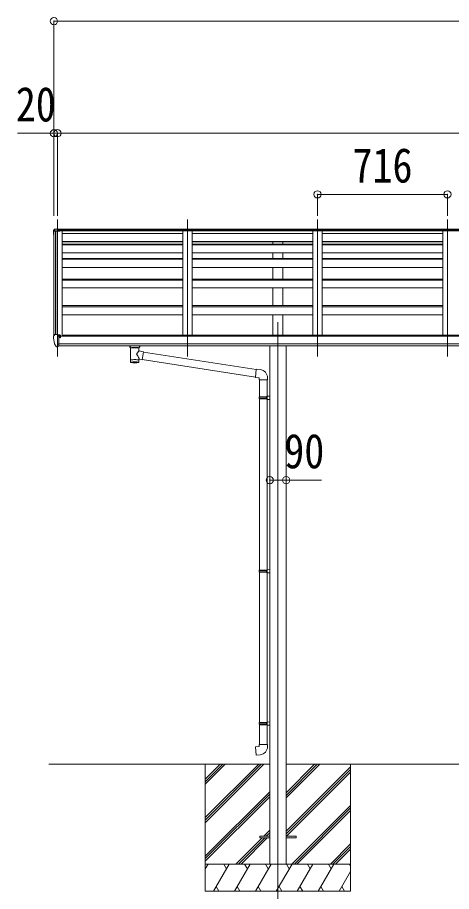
# Model space of a CAD drawing. Units: millimetres at full size, sheet at 1:40; some dimension numbers follow another scale. Extents: x -11181 to 11305, y -7804 to 7716.
# Drawn here: x 307 to 2699, y -5199 to -379 of the extents above; entities that cross this region are included whole.
import ezdxf
from ezdxf.enums import TextEntityAlignment as Align

# ---------------------------------------------------------------- set-up
doc = ezdxf.new("R2010")
doc.units = ezdxf.units.MM
doc.header["$LTSCALE"] = 40
doc.header["$PDMODE"] = 32
doc.header["$PDSIZE"] = 40
for name, color, linetype, lineweight in [('0-0_0', 7, 'Continuous', 9), ('0-1_本体', 4, 'Continuous', 9), ('0-2_部品', 7, 'Continuous', 9), ('0-8_PARTS2', 2, 'Continuous', 9), ('0-A_寸法', 6, 'Continuous', 9)]:
    doc.layers.add(name, color=color, linetype=linetype, lineweight=lineweight)
doc.styles.add('ＭＳ ゴシック', font='')
doc.styles.get('ＭＳ ゴシック').set_extended_font_data('MS Gothic')

msp = doc.modelspace()

# ---------------------------------------------------------------- linework, layer by layer
at = {"layer": '0-0_0'}
for p, q in [((480.24, -4497.05), (1697.01, -4497.05)), ((1342.21, -4497.05), (1342.21, -5197.05)), ((1342.21, -4791.23), (1636.39, -4497.05)), ((1342.21, -4805.37), (1650.53, -4497.05)), ((1342.21, -4819.51), (1664.67, -4497.05)), ((1342.21, -4607.38), (1452.54, -4497.05)), ((1342.21, -4593.24), (1438.4, -4497.05)), ((1342.21, -4579.1), (1424.25, -4497.05)), ((1787.41, -4682.68), (1973.04, -4497.05)), ((1787.41, -4668.54), (1958.9, -4497.05)), ((1787.41, -4654.4), (1944.75, -4497.05)), ((1787.41, -4497.05), (4997.01, -4497.05)), ((1787.41, -4866.53), (2142.21, -4511.73)), ((1787.41, -4880.67), (2142.21, -4525.87)), ((2142.21, -4497.05), (2142.21, -5197.05)), ((1788.82, -4893.4), (2142.21, -4540.01)), ((1342.21, -5003.36), (1697.01, -4648.56)), ((1342.21, -5017.5), (1697.01, -4662.7)), ((1342.21, -5031.64), (1697.01, -4676.85)), ((1819.01, -5047.05), (2142.21, -4723.86)), ((1833.16, -5047.05), (2142.21, -4738)), ((1847.3, -5047.05), (2142.21, -4752.14)), ((1664.3, -4893.4), (1697.01, -4860.69)), ((1510.65, -5047.05), (1655.3, -4902.4)), ((1524.79, -5047.05), (1669.45, -4902.4)), ((1538.93, -5047.05), (1683.59, -4902.4)), ((1678.45, -4893.4), (1697.01, -4874.83)), ((1692.59, -4893.4), (1697.01, -4888.98)), ((2031.15, -5047.05), (2142.21, -4935.99)), ((2045.29, -5047.05), (2142.21, -4950.13)), ((2059.43, -5047.89), (2142.21, -4965.12)), ((2142.21, -5047.05), (1342.21, -5047.05)), ((1342.21, -5074.55), (1358.09, -5047.05)), ((1386.95, -5197.05), (1473.56, -5047.05)), ((1458.56, -5073.03), (1443.55, -5047.05)), ((1502.42, -5197.05), (1589.03, -5047.05)), ((1574.02, -5073.03), (1559.02, -5047.05)), ((1617.89, -5197.05), (1704.5, -5047.05)), ((1689.5, -5073.03), (1674.49, -5047.05)), ((1733.36, -5197.05), (1819.97, -5047.05)), ((1804.97, -5073.03), (1789.96, -5047.05)), ((1848.83, -5197.05), (1935.44, -5047.05)), ((1920.44, -5073.03), (1905.44, -5047.05)), ((1964.3, -5197.05), (2050.91, -5047.05)), ((2020.91, -5047.05), (2035.91, -5073.03)), ((2136.38, -5047.05), (2142.21, -5057.15)), ((2079.77, -5197.05), (2142.21, -5088.91)), ((1342.21, -5197.05), (2142.21, -5197.05)), ((1401.95, -5171.07), (1416.95, -5197.05)), ((1517.42, -5171.07), (1532.42, -5197.05)), ((1632.89, -5171.07), (1647.89, -5197.05)), ((1748.36, -5171.07), (1763.36, -5197.05)), ((1863.83, -5171.07), (1878.83, -5197.05)), ((1979.3, -5171.07), (1994.3, -5197.05)), ((2094.77, -5171.07), (2109.77, -5197.05))]:
    msp.add_line(p, q, dxfattribs=at)
at = {"layer": '0-1_本体'}
for p, q in [((508.22, -1558.29), (508.2, -2133.42)), ((509.16, -1557.45), (516.99, -1557.04)), ((517.21, -1557.03), (517.21, -2126.88)), ((517.91, -2126.88), (517.91, -1557.03)), ((6244.2, -1554.57), (540.21, -1554.57)), ((6244.2, -1555.47), (540.21, -1555.47)), ((543.71, -1547.37), (6240.7, -1547.37)), ((6240.7, -1548.94), (543.71, -1548.94)), ((553.21, -1555.47), (553.21, -2136.69)), ((1219.21, -1570.67), (553.21, -1570.67)), ((1219.21, -1555.47), (1219.21, -2130.28)), ((1269.21, -1555.47), (1269.21, -2130.28)), ((1935.21, -1570.67), (1269.21, -1570.67)), ((1935.21, -1555.47), (1935.21, -2130.28)), ((1985.21, -1555.47), (1985.21, -2130.28)), ((2651.21, -1570.67), (1985.21, -1570.67)), ((2651.21, -1555.47), (2651.21, -2130.28)), ((1219.21, -1614.21), (553.21, -1614.21)), ((1219.21, -1615.28), (553.21, -1615.28)), ((1219.21, -1616.58), (553.21, -1616.58)), ((553.21, -1629.77), (1219.21, -1629.77)), ((553.21, -1632.35), (1219.21, -1632.35)), ((1935.21, -1614.21), (1269.21, -1614.21)), ((1935.21, -1615.28), (1269.21, -1615.28)), ((1935.21, -1616.58), (1269.21, -1616.58)), ((1269.21, -1629.77), (1935.21, -1629.77)), ((1269.21, -1632.35), (1935.21, -1632.35)), ((1714.71, -1629.77), (1714.71, -1616.58)), ((1769.71, -1629.77), (1769.71, -1616.58)), ((2651.21, -1614.21), (1985.21, -1614.21)), ((2651.21, -1615.28), (1985.21, -1615.28)), ((2651.21, -1616.58), (1985.21, -1616.58)), ((1985.21, -1629.77), (2651.21, -1629.77)), ((1985.21, -1632.35), (2651.21, -1632.35)), ((553.21, -1677.09), (1219.21, -1677.09)), ((1269.21, -1677.09), (1935.21, -1677.09)), ((1714.71, -1708.56), (1714.71, -1677.09)), ((1769.71, -1708.56), (1769.71, -1677.09)), ((1985.21, -1677.09), (2651.21, -1677.09)), ((553.21, -1708.56), (1219.21, -1708.56)), ((553.21, -1712.54), (1219.21, -1712.54)), ((1269.21, -1708.56), (1935.21, -1708.56)), ((1269.21, -1712.54), (1935.21, -1712.54)), ((1985.21, -1708.56), (2651.21, -1708.56)), ((1985.21, -1712.54), (2651.21, -1712.54)), ((553.21, -1756.99), (1219.21, -1756.99)), ((1269.21, -1756.99), (1935.21, -1756.99)), ((1714.71, -1821.42), (1714.71, -1756.99)), ((1769.71, -1821.42), (1769.71, -1756.99)), ((1985.21, -1756.99), (2651.21, -1756.99)), ((553.21, -1821.42), (1219.21, -1821.42)), ((553.21, -1826.79), (1219.21, -1826.79)), ((1269.21, -1821.42), (1935.21, -1821.42)), ((1269.21, -1826.79), (1935.21, -1826.79)), ((1985.21, -1821.42), (2651.21, -1821.42)), ((1985.21, -1826.79), (2651.21, -1826.79)), ((553.21, -1870.85), (1219.21, -1870.85)), ((1269.21, -1870.85), (1935.21, -1870.85)), ((1714.71, -1968.05), (1714.71, -1870.85)), ((1769.71, -1968.05), (1769.71, -1870.85)), ((1985.21, -1870.85), (2651.21, -1870.85)), ((553.21, -1968.05), (1219.21, -1968.05)), ((553.21, -1974.81), (1219.21, -1974.81)), ((1269.21, -1968.05), (1935.21, -1968.05)), ((1269.21, -1974.81), (1935.21, -1974.81)), ((1985.21, -1968.05), (2651.21, -1968.05)), ((1985.21, -1974.81), (2651.21, -1974.81)), ((553.21, -2018.38), (1219.21, -2018.38)), ((1269.21, -2018.38), (1935.21, -2018.38)), ((1714.71, -2130.28), (1714.71, -2018.38)), ((1769.71, -2130.28), (1769.71, -2018.38)), ((1985.21, -2018.38), (2651.21, -2018.38)), ((6249.71, -2136.69), (534.71, -2136.69)), ((6226.21, -2130.28), (558.21, -2130.28)), ((558.21, -2136.69), (558.21, -2130.35)), ((534.71, -2178.28), (6249.71, -2178.28)), ((6249.71, -2190.13), (534.71, -2190.06)), ((1697.01, -2190.07), (1697.01, -5047.05)), ((1787.41, -2190.07), (1787.41, -5047.05))]:
    msp.add_line(p, q, dxfattribs=at)
msp.add_circle((542.18, -2141.79), 3, dxfattribs=at)
msp.add_arc((509.21, -1558.45), 1, 93, 173.32986, dxfattribs=at)
at = {"layer": '0-2_部品'}
for p, q in [((506.21, -1554.86), (506.21, -1558.94)), ((506.21, -1559.62), (506.21, -1558.94)), ((511.23, -1546.71), (506.75, -1553.13)), ((506.75, -1553.13), (506.75, -1556.66)), ((507.71, -1559.62), (507.71, -1558.94)), ((512.42, -1548.14), (508, -1555.55)), ((517.11, -1554.87), (509.06, -1555.27)), ((517.11, -1555.54), (509.06, -1555.96)), ((509.13, -1557.45), (517.15, -1557.03)), ((518.25, -1545.9), (512, -1546.28)), ((512.42, -1548.14), (528.21, -1547.3)), ((512.56, -1547.01), (512.56, -1547.74)), ((517.11, -1555.54), (540.21, -1554.13)), ((517.15, -1557.03), (540.21, -1557.03)), ((528.21, -1545.29), (524.17, -1545.53)), ((528.21, -1546.06), (528.21, -1545.29)), ((543.71, -1546.24), (528.21, -1545.29)), ((528.21, -1545.29), (528.21, -1546.06)), ((528.21, -1546.06), (528.21, -1546.78)), ((528.21, -1549.7), (528.21, -1547.3)), ((543.71, -1548.12), (528.21, -1547.3)), ((543.71, -1550.52), (540.21, -1550.34)), ((543.71, -1551.82), (540.21, -1551.82)), ((540.21, -1554.13), (540.21, -1557.03)), ((543.71, -1546.24), (543.71, -1547)), ((543.71, -1547), (543.71, -1547.73)), ((543.71, -1547.73), (543.71, -1548.12)), ((543.71, -1548.12), (543.71, -1550.52)), ((543.71, -1551.82), (543.71, -1550.52)), ((506.21, -2136.25), (506.21, -2136.88)), ((513.12, -2127.44), (509.05, -2133.25)), ((528.21, -2195.38), (528.21, -2126.88)), ((529.71, -2127.79), (528.21, -2127.79)), ((534.71, -2136.61), (528.21, -2136.21)), ((529.71, -2127.79), (529.71, -2133.96)), ((539.38, -2129.29), (529.71, -2128.57)), ((529.71, -2131.56), (543.71, -2131.62)), ((539.18, -2141.79), (539.71, -2141.79)), ((539.71, -2141.79), (540.01, -2141.79)), ((540.21, -2131.61), (540.21, -2129.71)), ((544.71, -2132.73), (544.71, -2136.69)), ((520.58, -2193.56), (510.84, -2178.19)), ((526.71, -2195.29), (523, -2195.06)), ((526.71, -2195.29), (528.21, -2195.38)), ((528.21, -2193.18), (528.71, -2193.18)), ((528.71, -2193.18), (529.21, -2192.18)), ((534.71, -2192.18), (529.21, -2192.18)), ((926.71, -2196.18), (926.71, -2190.06)), ((930.81, -2200.68), (930.79, -2280.97)), ((976.61, -2218.25), (976.61, -2200.66)), ((980.71, -2196.18), (980.71, -2190.06)), ((1001.83, -2222.16), (976.61, -2218.24)), ((976.62, -2280.97), (976.61, -2264.34)), ((976.61, -2264.59), (994.81, -2267.42)), ((1001.83, -2222.16), (994.81, -2267.42)), ((1622.94, -2320.58), (1001.52, -2224.17)), ((1619.27, -2362.51), (995.08, -2265.67)), ((1643.93, -2320.64), (1623.09, -2318.81)), ((1639.01, -2376.38), (1685.01, -2376.38)), ((1641.01, -2376.38), (1641.01, -2470.52)), ((1683.01, -2376.38), (1683.01, -2467.96)), ((1685.01, -2376.38), (1685.01, -2365.47)), ((1639.01, -2472.52), (1640.01, -2470.52)), ((1639.01, -2472.52), (1683.01, -2472.52)), ((1639.01, -2472.52), (1639.01, -2480.52)), ((1639.01, -2480.52), (1683.01, -2480.52)), ((1639.01, -2480.52), (1640.01, -2482.52)), ((1640.01, -2470.52), (1683.01, -2470.52)), ((1640.01, -2482.52), (1683.01, -2482.52)), ((1641.01, -2482.52), (1641.01, -3426.71)), ((1678.53, -2472.52), (1678.1, -2470.52)), ((1681.01, -2468.02), (1697.01, -2467.55)), ((1681.01, -2470.02), (1681.01, -2468.02)), ((1681.01, -2470.02), (1683.01, -2470.02)), ((1681.01, -2485.02), (1681.01, -2483.02)), ((1681.01, -2485.02), (1697.01, -2485.49)), ((1683.01, -2485.08), (1683.01, -3424.15)), ((1697.01, -2467.55), (1697.01, -2485.49)), ((1639.01, -3428.71), (1640.01, -3426.71)), ((1639.01, -3428.71), (1683.01, -3428.71)), ((1639.01, -3428.71), (1639.01, -3436.71)), ((1639.01, -3436.71), (1683.01, -3436.71)), ((1639.01, -3436.71), (1640.01, -3438.71)), ((1640.01, -3426.71), (1683.01, -3426.71)), ((1640.01, -3438.71), (1683.01, -3438.71)), ((1641.01, -3438.71), (1641.01, -4266.9)), ((1678.53, -3428.71), (1678.1, -3426.71)), ((1681.01, -3424.21), (1697.01, -3423.74)), ((1681.01, -3426.21), (1681.01, -3424.21)), ((1681.01, -3426.21), (1683.01, -3426.21)), ((1681.01, -3441.21), (1681.01, -3439.21)), ((1681.01, -3441.21), (1697.01, -3441.68)), ((1683.01, -3441.27), (1683.01, -4264.34)), ((1697.01, -3423.74), (1697.01, -3441.68)), ((1639.01, -4268.9), (1640.01, -4266.9)), ((1639.01, -4268.9), (1683.01, -4268.9)), ((1639.01, -4268.9), (1639.01, -4276.9)), ((1639.01, -4276.9), (1683.01, -4276.9)), ((1639.01, -4276.9), (1640.01, -4278.9)), ((1640.01, -4266.9), (1683.01, -4266.9)), ((1640.01, -4278.9), (1683.01, -4278.9)), ((1641.01, -4278.9), (1641.01, -4388.9)), ((1678.53, -4268.9), (1678.1, -4266.9)), ((1681.01, -4264.4), (1697.01, -4263.93)), ((1681.01, -4266.4), (1681.01, -4264.4)), ((1681.01, -4266.4), (1683.01, -4266.4)), ((1681.01, -4281.4), (1681.01, -4279.4)), ((1681.01, -4281.4), (1697.01, -4281.87)), ((1683.01, -4281.46), (1683.01, -4388.9)), ((1697.01, -4263.93), (1697.01, -4281.87)), ((1639.01, -4388.9), (1685.01, -4388.9)), ((1639.01, -4398.9), (1639.01, -4388.9)), ((1685.01, -4388.9), (1685.01, -4399.82))]:
    msp.add_line(p, q, dxfattribs=at)
at = {"layer": '0-2_部品', "color": 4}
for p, q in [((1642.21, -4893.4), (1642.21, -4902.4)), ((1642.21, -4893.4), (1697.01, -4893.4)), ((1642.21, -4902.4), (1697.01, -4902.4)), ((1787.41, -4893.4), (1842.21, -4893.4)), ((1787.41, -4902.4), (1842.21, -4902.4)), ((1842.21, -4893.4), (1842.21, -4902.4))]:
    msp.add_line(p, q, dxfattribs=at)
at = {"layer": '0-2_部品'}
for points in [[(512, -1546.28), (512.12, -1546.28), (512.45, -1546.5), (512.56, -1547.01)], [(512.56, -1547.74), (512.49, -1547.95), (512.42, -1548.14)], [(517.11, -1554.87), (540.21, -1553.49), (540.21, -1554.13)], [(528.21, -1547.3), (528.21, -1546.78), (528.21, -1546.06)], [(528.21, -1549.7), (540.21, -1550.12), (540.21, -1553.49)], [(528.21, -2126.88), (516.21, -2126.88), (513.88, -2127.02)], [(534.71, -2192.18), (534.71, -2133.96), (529.71, -2133.96)], [(539.38, -2129.29), (539.55, -2129.31), (539.71, -2129.34), (539.85, -2129.38), (539.97, -2129.44), (540.07, -2129.5), (540.15, -2129.56), (540.19, -2129.63), (540.21, -2129.71)], [(540.01, -2140.61), (540.01, -2141.79), (544.71, -2141.79)], [(544.71, -2140.18), (544.71, -2141.79), (545.18, -2141.79)], [(528.21, -2181.49), (531.37, -2181.08), (534.71, -2180.65)], [(926.75, -2196.23), (926.72, -2195.88), (926.97, -2194.92), (927.49, -2194.04), (928.29, -2193.2), (929.41, -2192.4), (930.81, -2191.68)], [(926.75, -2196.12), (926.72, -2196.47), (926.97, -2197.43), (927.49, -2198.31), (928.29, -2199.15), (929.41, -2199.95), (930.81, -2200.68)], [(976.61, -2191.69), (976.84, -2191.78), (978.2, -2192.52), (979.31, -2193.36), (980.07, -2194.23), (980.53, -2195.13), (980.7, -2196.01)], [(976.61, -2200.66), (976.84, -2200.57), (978.2, -2199.84), (979.31, -2198.99), (980.07, -2198.12), (980.53, -2197.22), (980.7, -2196.34)], [(1623.09, -2318.81), (1619.08, -2364.64), (1639.01, -2366.38), (1639.01, -2376.38)], [(1678.53, -2472.52), (1678.53, -2480.52), (1678.1, -2482.52)], [(1681.01, -2483.02), (1683.01, -2483.02), (1683.01, -2470.02)], [(1678.53, -3428.71), (1678.53, -3436.71), (1678.1, -3438.71)], [(1681.01, -3439.21), (1683.01, -3439.21), (1683.01, -3426.21)], [(1678.53, -4268.9), (1678.53, -4276.9), (1678.1, -4278.9)], [(1681.01, -4279.4), (1683.01, -4279.4), (1683.01, -4266.4)], [(1643.93, -4444.64), (1623.09, -4446.47), (1619.08, -4400.64), (1639.01, -4398.9)]]:
    msp.add_lwpolyline(points, dxfattribs=at)
for centre, radius, start, end in [((509.21, -1558.95), 2.99, 92.88363, 179.89821), ((706.71, -1559.62), 200.5, 180.00038, 188.11165), ((509.47, -1558.46), 3.27, 116.90088, 146.38921), ((509.21, -1558.94), 1.5, 92.88363, 179.89821), ((706.72, -1559.27), 199.01, 180.00039, 184.08805), ((706.72, -1559.62), 199.01, 180.00039, 184.08802), ((512.06, -1547.28), 1, 93.49169, 145.07667), ((508.78, -1342.45), 203.67, 272.66471, 274.33431), ((509.21, -2136.25), 3, 93, 180), ((698.7, -2136.87), 192.49, 180.0008, 192.1233), ((513.94, -2128.02), 1, 93.5, 145), ((542.21, -2141.79), 2.5, 151.64236, 180), ((542.21, -2141.79), 2.5, 0, 151.64236), ((513.44, -2176.69), 3, 191.83348, 210), ((523.18, -2192.06), 3, 210, 266.5), ((943.78, -2241.39), 51.38, 92.46126, 104.61963), ((963.66, -2241.39), 51.38, 75.38037, 87.53874), ((1640.01, -2365.47), 45, 0, 85), ((1640.01, -4399.82), 45, 275, 0)]:
    msp.add_arc(centre, radius, start, end, dxfattribs=at)
for centre, major_axis, ratio, start_param, end_param in [((509.21, -1554.86), (0, -3.01), 0.996195, 4.1015237, 4.712389), ((509.21, -1558.81), (-0.11, 3.55), 0.844901, 0.0150814, 0.3799029), ((543.71, -2132.72), (-0.02, 1.1), 0.906239, 4.6917496, 6.2625459), ((953.71, -2201.87), (-22.91, -0.42), 0.072511, 4.711586, 6.2823824), ((953.73, -2200.24), (-22.91, -0.42), 0.072511, 4.711586, 6.2823824), ((953.68, -2200.25), (22.92, -0.42), 0.07247, 0.0008089, 1.5716053), ((953.68, -2201.87), (22.92, -0.42), 0.07247, 0.0008089, 1.5716053), ((964.71, -2196.18), (16, 0), 0.361356, 0, 0.0194874), ((964.71, -2196.18), (16, 0), 0.361356, 6.2636979, 6.2831853), ((953.7, -2237.8), (-22.81, 26.62), 0.234429, 3.1563334, 4.5976381), ((956.26, -2240.44), (20.32, 22.25), 0.045535, 4.9756507, 6.2441899), ((953.71, -2280.97), (22.92, 0), 0.101955, 6.2829723, 9.4248207), ((953.71, -2280.97), (22.92, 0), 0.101955, 3.1415499, 6.2833984), ((953.71, -2268.53), (22.91, 0), 0.122865, 6.2831853, 9.424778)]:
    msp.add_ellipse(centre, major_axis=major_axis, ratio=ratio, start_param=start_param, end_param=end_param, dxfattribs=at)
at = {"layer": '0-8_PARTS2'}
for p, q in [((528.21, -1494.04), (528.21, -2247.82)), ((1244.21, -1494.04), (1244.21, -2247.82)), ((1960.21, -1494.04), (1960.21, -2247.82)), ((2676.21, -1494.04), (2676.21, -2247.82)), ((1742.21, -2059.01), (1742.21, -5265.05))]:
    msp.add_line(p, q, dxfattribs=at)
at = {"layer": '0-A_寸法'}
for p, q in [((508.22, -399.22), (508.22, -1473.19)), ((508.22, -399.22), (7708.2, -399.22)), ((508.22, -1017.62), (308.22, -1017.62)), ((508.22, -1017.62), (508.22, -1473.19)), ((528.21, -1017.62), (508.22, -1017.62)), ((528.21, -1017.62), (528.21, -1473.19)), ((528.21, -1017.62), (6256.2, -1017.62)), ((528.21, -1017.62), (528.21, -1473.19)), ((1960.21, -1354.6), (1960.21, -1472.2)), ((1960.21, -1354.6), (2676.21, -1354.6)), ((2676.21, -1354.6), (2676.21, -1472.2)), ((1697.01, -2930.28), (1787.41, -2930.28)), ((1787.41, -2930.28), (1981.71, -2930.28))]:
    msp.add_line(p, q, dxfattribs=at)
for p in [(508.22, -399.22), (508.22, -1017.62), (528.21, -1017.62), (1960.21, -1354.6), (2676.21, -1354.6), (1697.01, -2930.28), (1787.41, -2930.28)]:
    msp.add_point(p, dxfattribs=at)

# ---------------------------------------------------------------- texts
at = {"layer": '0-A_寸法', "color": 7, "style": 'ＭＳ ゴシック', "width": 0.85}
for s, p in [('20', (298.22, -1009.62)), ('716', (2153.21, -1346.6)), ('90', (1777.41, -2922.28))]:
    msp.add_text(s, height=190.6, dxfattribs=at).set_placement(p, align=Align.BOTTOM_LEFT)

doc.saveas('drawing.dxf')
